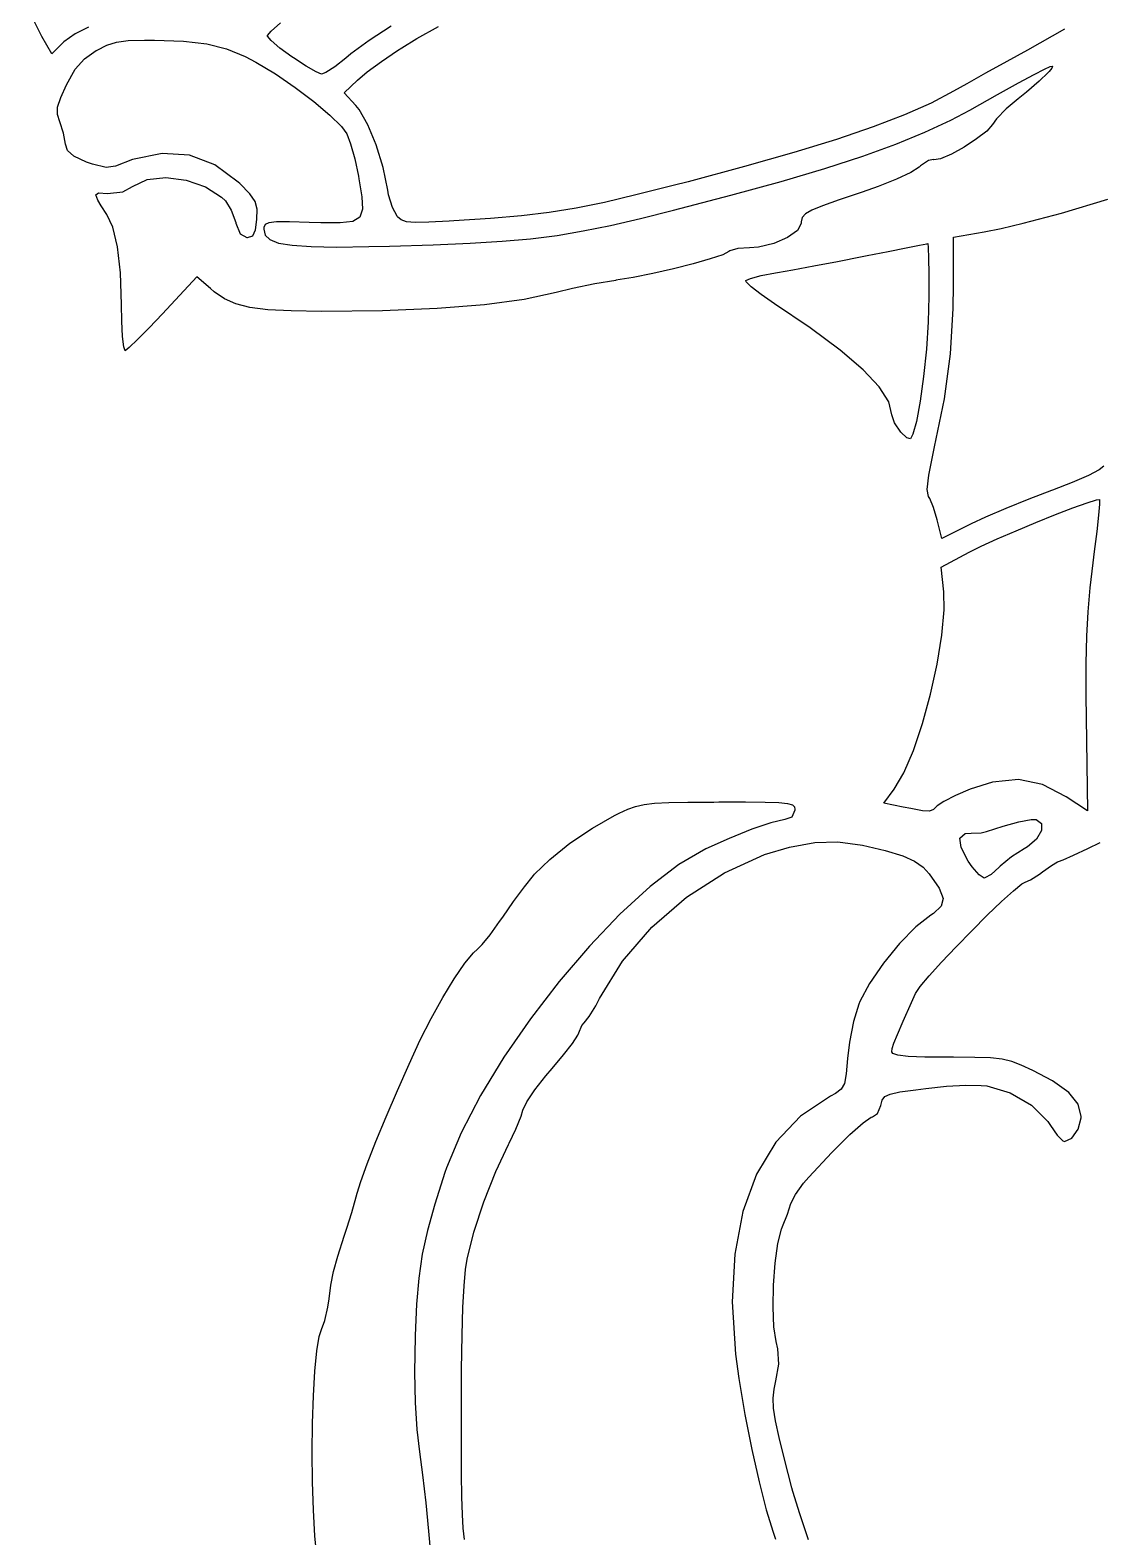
# Model space of a CAD drawing. Header units: inches. Extents: x -2.16 to 7.19, y -6.87 to -1.22.
# Drawn here: x -1.401 to -0.751, y -3.416 to -2.502 of the extents above; entities that cross this region are included whole.
import ezdxf

# ---------------------------------------------------------------- set-up
doc = ezdxf.new("R2010")
doc.units = ezdxf.units.IN
doc.header["$MEASUREMENT"] = 0
doc.layers.add('Front', color=13, linetype='CONTINUOUS', true_color=0xc83434)

msp = doc.modelspace()

# ---------------------------------------------------------------- linework, layer by layer
at = {"layer": 'Front', "linetype": 'CONTINUOUS'}
for p, q in [((-1.39382, -2.50578), (-1.40086, -2.49157)), ((-1.37344, -2.50416), (-1.38047, -2.50913)), ((-1.3654, -2.50007), (-1.37344, -2.50416)), ((-1.25681, -2.5053), (-1.25451, -2.50254)), ((-1.25681, -2.50553), (-1.25681, -2.5053)), ((-1.25461, -2.50835), (-1.25681, -2.50553)), ((-1.25451, -2.50254), (-1.24883, -2.49757)), ((-1.18163, -2.49959), (-1.19504, -2.50834)), ((-1.16602, -2.50709), (-1.15296, -2.4998)), ((-0.77286, -2.50133), (-0.79525, -2.51406)), ((-1.3877, -2.51627), (-1.39382, -2.50578)), ((-1.38163, -2.5102), (-1.3877, -2.51627)), ((-1.38047, -2.50913), (-1.38163, -2.5102)), ((-1.36794, -2.51929), (-1.36069, -2.51429)), ((-1.36069, -2.51429), (-1.36025, -2.51405)), ((-1.36025, -2.51405), (-1.35421, -2.51103)), ((-1.35421, -2.51103), (-1.34839, -2.50919)), ((-1.34839, -2.50919), (-1.34127, -2.50826)), ((-1.34127, -2.50826), (-1.33137, -2.50798)), ((-1.33137, -2.50798), (-1.32525, -2.508)), ((-1.32525, -2.508), (-1.30768, -2.50859)), ((-1.30768, -2.50859), (-1.29363, -2.51023)), ((-1.29363, -2.51023), (-1.28165, -2.51324)), ((-1.28165, -2.51324), (-1.27031, -2.51792)), ((-1.24933, -2.51284), (-1.25461, -2.50835)), ((-1.24195, -2.51814), (-1.24933, -2.51284)), ((-1.19504, -2.50834), (-1.20606, -2.51643)), ((-1.18752, -2.52092), (-1.17784, -2.51429)), ((-1.17784, -2.51429), (-1.17525, -2.51261)), ((-1.17525, -2.51261), (-1.16602, -2.50709)), ((-0.79525, -2.51406), (-0.80791, -2.52103)), ((-1.37345, -2.52569), (-1.36794, -2.51929)), ((-1.27031, -2.51792), (-1.26375, -2.52136)), ((-1.26375, -2.52136), (-1.25194, -2.52849)), ((-1.24093, -2.51882), (-1.24195, -2.51814)), ((-1.23322, -2.52376), (-1.24093, -2.51882)), ((-1.22715, -2.52731), (-1.23322, -2.52376)), ((-1.20922, -2.51898), (-1.21595, -2.52419)), ((-1.20606, -2.51643), (-1.20922, -2.51898)), ((-1.19616, -2.52732), (-1.18752, -2.52092)), ((-0.80791, -2.52103), (-0.82075, -2.52814)), ((-1.37872, -2.53521), (-1.37345, -2.52569)), ((-1.25194, -2.52849), (-1.23989, -2.53672)), ((-1.22395, -2.52876), (-1.22715, -2.52731)), ((-1.22133, -2.52772), (-1.22395, -2.52876)), ((-1.21595, -2.52419), (-1.22133, -2.52772)), ((-1.21026, -2.54004), (-1.20213, -2.53232)), ((-1.20213, -2.53232), (-1.19616, -2.52732)), ((-0.82075, -2.52814), (-0.8322, -2.53453)), ((-0.80072, -2.53396), (-0.79138, -2.52889)), ((-0.79138, -2.52889), (-0.78512, -2.52566)), ((-0.78275, -2.52763), (-0.78831, -2.53301)), ((-0.78512, -2.52566), (-0.7815, -2.52407)), ((-0.78225, -2.52709), (-0.78275, -2.52763)), ((-0.78049, -2.52499), (-0.78225, -2.52709)), ((-0.7815, -2.52407), (-0.7801, -2.52391)), ((-0.7801, -2.52391), (-0.78049, -2.52499)), ((-1.38224, -2.54282), (-1.37872, -2.53521)), ((-1.23989, -2.53672), (-1.22854, -2.5453)), ((-1.20306, -2.54767), (-1.21026, -2.54004)), ((-0.84025, -2.53908), (-0.85393, -2.54623)), ((-0.8322, -2.53453), (-0.84025, -2.53908)), ((-0.83032, -2.55047), (-0.81356, -2.54109)), ((-0.81356, -2.54109), (-0.80072, -2.53396)), ((-0.79591, -2.53953), (-0.80109, -2.54363)), ((-0.78831, -2.53301), (-0.79591, -2.53953)), ((-1.38428, -2.55308), (-1.38419, -2.54865)), ((-1.38419, -2.54865), (-1.38224, -2.54282)), ((-1.22854, -2.5453), (-1.21884, -2.55348)), ((-1.20103, -2.55015), (-1.20306, -2.54767)), ((-1.19575, -2.55935), (-1.20103, -2.55015)), ((-0.85393, -2.54623), (-0.87006, -2.55339)), ((-0.84194, -2.55663), (-0.83032, -2.55047)), ((-0.80828, -2.54971), (-0.8141, -2.55578)), ((-0.80109, -2.54363), (-0.80828, -2.54971)), ((-1.38281, -2.55771), (-1.38428, -2.55308)), ((-1.38055, -2.56458), (-1.38281, -2.55771)), ((-1.21884, -2.55348), (-1.21176, -2.5605)), ((-1.19074, -2.57153), (-1.19575, -2.55935)), ((-0.87006, -2.55339), (-0.88905, -2.56068)), ((-0.85762, -2.56397), (-0.84194, -2.55663)), ((-0.81656, -2.55924), (-0.82005, -2.5632)), ((-0.8141, -2.55578), (-0.81656, -2.55924)), ((-1.37934, -2.57122), (-1.38055, -2.56458)), ((-1.21176, -2.5605), (-1.2086, -2.56481)), ((-1.2086, -2.56481), (-1.20629, -2.57092)), ((-0.91128, -2.56826), (-0.93716, -2.57624)), ((-0.88905, -2.56068), (-0.91128, -2.56826)), ((-0.87527, -2.57119), (-0.85762, -2.56397)), ((-0.82625, -2.56803), (-0.83385, -2.57295)), ((-0.82005, -2.5632), (-0.82625, -2.56803)), ((-1.37819, -2.57507), (-1.37934, -2.57122)), ((-1.37431, -2.57847), (-1.37819, -2.57507)), ((-1.36662, -2.582), (-1.37431, -2.57847)), ((-1.32076, -2.57674), (-1.33878, -2.5805)), ((-1.30407, -2.57778), (-1.32076, -2.57674)), ((-1.28866, -2.58364), (-1.30407, -2.57778)), ((-1.20629, -2.57092), (-1.20376, -2.58015)), ((-1.18656, -2.58524), (-1.19074, -2.57153)), ((-0.93716, -2.57624), (-0.96707, -2.58476)), ((-0.91843, -2.58591), (-0.89537, -2.57845)), ((-0.89537, -2.57845), (-0.87527, -2.57119)), ((-0.84156, -2.5772), (-0.8481, -2.58001)), ((-0.83385, -2.57295), (-0.84156, -2.5772)), ((-1.36305, -2.58332), (-1.36662, -2.582)), ((-1.35476, -2.58532), (-1.36305, -2.58332)), ((-1.34912, -2.58455), (-1.35476, -2.58532)), ((-1.33878, -2.5805), (-1.34912, -2.58455)), ((-1.27448, -2.59432), (-1.28866, -2.58364)), ((-1.20376, -2.58015), (-1.20151, -2.59066)), ((-1.18373, -2.59905), (-1.18656, -2.58524)), ((-0.96707, -2.58476), (-1.00142, -2.59396)), ((-0.94493, -2.59375), (-0.91843, -2.58591)), ((-0.86103, -2.58508), (-0.86612, -2.58835)), ((-0.86026, -2.58439), (-0.86103, -2.58508)), ((-0.85553, -2.58111), (-0.86026, -2.58439)), ((-0.85243, -2.58049), (-0.85553, -2.58111)), ((-0.85215, -2.58062), (-0.85243, -2.58049)), ((-0.8481, -2.58001), (-0.85215, -2.58062)), ((-1.34457, -2.60016), (-1.33876, -2.59681)), ((-1.33876, -2.59681), (-1.32978, -2.59263)), ((-1.32978, -2.59263), (-1.31842, -2.59142)), ((-1.31842, -2.59142), (-1.30614, -2.59296)), ((-1.30614, -2.59296), (-1.29439, -2.59702)), ((-1.27364, -2.59513), (-1.27448, -2.59432)), ((-1.2675, -2.60139), (-1.27364, -2.59513)), ((-1.20151, -2.59066), (-1.20122, -2.59231)), ((-1.20122, -2.59231), (-1.19945, -2.60318)), ((-1.01044, -2.5963), (-1.03306, -2.60201)), ((-1.00142, -2.59396), (-1.01044, -2.5963)), ((-0.97537, -2.60213), (-0.94493, -2.59375)), ((-0.88607, -2.59694), (-0.89572, -2.60031)), ((-0.87486, -2.59248), (-0.88607, -2.59694)), ((-0.86612, -2.58835), (-0.87486, -2.59248)), ((-1.36104, -2.60183), (-1.35942, -2.6007)), ((-1.35972, -2.6052), (-1.36104, -2.60183)), ((-1.35776, -2.60866), (-1.35972, -2.6052)), ((-1.35942, -2.6007), (-1.35391, -2.60108)), ((-1.35391, -2.60108), (-1.34457, -2.60016)), ((-1.29439, -2.59702), (-1.28463, -2.60337)), ((-1.28463, -2.60337), (-1.28233, -2.60566)), ((-1.28233, -2.60566), (-1.27883, -2.61131)), ((-1.26424, -2.60606), (-1.2675, -2.60139)), ((-1.26307, -2.6107), (-1.26424, -2.60606)), ((-1.19945, -2.60318), (-1.19906, -2.61071)), ((-1.18322, -2.60188), (-1.18373, -2.59905)), ((-1.18091, -2.60961), (-1.18322, -2.60188)), ((-1.03306, -2.60201), (-1.05224, -2.60648)), ((-1.01025, -2.61122), (-0.97537, -2.60213)), ((-0.90976, -2.60498), (-0.91974, -2.60851)), ((-0.89572, -2.60031), (-0.90976, -2.60498)), ((-0.77475, -2.61296), (-0.7465, -2.60465)), ((-1.35432, -2.61377), (-1.35776, -2.60866)), ((-1.35427, -2.61383), (-1.35432, -2.61377)), ((-1.35057, -2.62147), (-1.35427, -2.61383)), ((-1.27883, -2.61131), (-1.27603, -2.61865)), ((-1.26321, -2.61687), (-1.26307, -2.6107)), ((-1.19906, -2.61071), (-1.2007, -2.61546)), ((-1.17806, -2.61491), (-1.18091, -2.60961)), ((-1.17782, -2.61518), (-1.17806, -2.61491)), ((-1.17554, -2.6171), (-1.17782, -2.61518)), ((-1.10258, -2.61459), (-1.12143, -2.61624)), ((-1.08566, -2.61256), (-1.10258, -2.61459)), ((-1.06933, -2.60992), (-1.08566, -2.61256)), ((-1.05224, -2.60648), (-1.06933, -2.60992)), ((-1.03031, -2.61623), (-1.01025, -2.61122)), ((-0.93022, -2.61353), (-0.93212, -2.61575)), ((-0.92632, -2.61124), (-0.93022, -2.61353)), ((-0.91974, -2.60851), (-0.92632, -2.61124)), ((-0.784, -2.61557), (-0.77475, -2.61296)), ((-1.34779, -2.63348), (-1.35057, -2.62147)), ((-1.27603, -2.61865), (-1.27593, -2.61905)), ((-1.27593, -2.61905), (-1.27325, -2.62553)), ((-1.26567, -2.62684), (-1.26397, -2.62316)), ((-1.26397, -2.62316), (-1.26321, -2.61687)), ((-1.25895, -2.62168), (-1.259, -2.62279)), ((-1.259, -2.62279), (-1.25815, -2.62635)), ((-1.25825, -2.61989), (-1.25895, -2.62168)), ((-1.25601, -2.61883), (-1.25825, -2.61989)), ((-1.25137, -2.61836), (-1.25601, -2.61883)), ((-1.24345, -2.61836), (-1.25137, -2.61836)), ((-1.23141, -2.6187), (-1.24345, -2.61836)), ((-1.22446, -2.61892), (-1.23141, -2.6187)), ((-1.21273, -2.61899), (-1.22446, -2.61892)), ((-1.20504, -2.61803), (-1.21273, -2.61899)), ((-1.2007, -2.61546), (-1.20504, -2.61803)), ((-1.17227, -2.61823), (-1.17554, -2.6171)), ((-1.16701, -2.61868), (-1.17227, -2.61823)), ((-1.15876, -2.61853), (-1.16701, -2.61868)), ((-1.14652, -2.61789), (-1.15876, -2.61853)), ((-1.14355, -2.61771), (-1.14652, -2.61789)), ((-1.12143, -2.61624), (-1.14355, -2.61771)), ((-1.08095, -2.62652), (-1.06511, -2.62386)), ((-1.06511, -2.62386), (-1.04854, -2.62047)), ((-1.04854, -2.62047), (-1.03031, -2.61623)), ((-0.93502, -2.62365), (-0.94097, -2.6279)), ((-0.93275, -2.61926), (-0.93502, -2.62365)), ((-0.93272, -2.61823), (-0.93275, -2.61926)), ((-0.93212, -2.61575), (-0.93272, -2.61823)), ((-0.84025, -2.62752), (-0.82162, -2.62439)), ((-0.82162, -2.62439), (-0.81125, -2.62232)), ((-0.81125, -2.62232), (-0.79806, -2.61922)), ((-0.79806, -2.61922), (-0.784, -2.61557)), ((-1.34602, -2.64932), (-1.34779, -2.63348)), ((-1.27325, -2.62553), (-1.26936, -2.62778)), ((-1.26936, -2.62778), (-1.26884, -2.6278)), ((-1.26884, -2.6278), (-1.26567, -2.62684)), ((-1.25815, -2.62635), (-1.25531, -2.62912)), ((-1.25531, -2.62912), (-1.25003, -2.63117)), ((-1.25003, -2.63117), (-1.24183, -2.63256)), ((-1.24183, -2.63256), (-1.23027, -2.63334)), ((-1.23027, -2.63334), (-1.21488, -2.63359)), ((-1.21488, -2.63359), (-1.19521, -2.63335)), ((-1.19521, -2.63335), (-1.18275, -2.63305)), ((-1.18275, -2.63305), (-1.1562, -2.63224)), ((-1.1562, -2.63224), (-1.1337, -2.63131)), ((-1.1337, -2.63131), (-1.11429, -2.63012)), ((-1.11429, -2.63012), (-1.09703, -2.62857)), ((-1.09703, -2.62857), (-1.08095, -2.62652)), ((-0.94929, -2.63142), (-0.95869, -2.63359)), ((-0.94097, -2.6279), (-0.94929, -2.63142)), ((-0.8691, -2.63411), (-0.86098, -2.63252)), ((-0.86098, -2.63252), (-0.85648, -2.63166)), ((-0.85648, -2.63166), (-0.85587, -2.63156)), ((-0.85587, -2.63156), (-0.85564, -2.6339)), ((-0.84025, -2.65648), (-0.84025, -2.62752)), ((-0.988, -2.64079), (-0.99833, -2.64372)), ((-0.9804, -2.63824), (-0.988, -2.64079)), ((-0.97662, -2.63635), (-0.9804, -2.63824)), ((-0.97596, -2.6359), (-0.97662, -2.63635)), ((-0.97112, -2.63456), (-0.97596, -2.6359)), ((-0.96412, -2.63399), (-0.97112, -2.63456)), ((-0.95869, -2.63359), (-0.96412, -2.63399)), ((-0.92516, -2.64506), (-0.91065, -2.6423)), ((-0.91065, -2.6423), (-0.89582, -2.63941)), ((-0.89582, -2.63941), (-0.89275, -2.6388)), ((-0.89275, -2.6388), (-0.87998, -2.63626)), ((-0.87998, -2.63626), (-0.8691, -2.63411)), ((-0.85564, -2.6339), (-0.85544, -2.6403)), ((-0.85544, -2.6403), (-0.85531, -2.64984)), ((-1.34536, -2.66842), (-1.34602, -2.64932)), ((-1.29957, -2.65163), (-1.32042, -2.67409)), ((-1.29137, -2.65882), (-1.29957, -2.65163)), ((-1.02284, -2.64965), (-1.03484, -2.65209)), ((-1.01031, -2.64677), (-1.02284, -2.64965)), ((-0.99833, -2.64372), (-1.01031, -2.64677)), ((-0.96354, -2.65262), (-0.95704, -2.65092)), ((-0.95704, -2.65092), (-0.94826, -2.6492)), ((-0.94826, -2.6492), (-0.94711, -2.64901)), ((-0.94711, -2.64901), (-0.93782, -2.64739)), ((-0.93782, -2.64739), (-0.92516, -2.64506)), ((-0.85531, -2.64984), (-0.85525, -2.66158)), ((-1.2891, -2.66074), (-1.29137, -2.65882)), ((-1.28292, -2.66504), (-1.2891, -2.66074)), ((-1.07164, -2.65875), (-1.0815, -2.66118)), ((-1.05792, -2.65591), (-1.07164, -2.65875)), ((-1.04536, -2.65382), (-1.05792, -2.65591)), ((-1.04521, -2.6538), (-1.04536, -2.65382)), ((-1.03484, -2.65209), (-1.04521, -2.6538)), ((-0.96644, -2.65395), (-0.96354, -2.65262)), ((-0.96624, -2.65468), (-0.96644, -2.65395)), ((-0.96312, -2.6578), (-0.96624, -2.65468)), ((-0.95704, -2.66251), (-0.96312, -2.6578)), ((-0.84044, -2.67084), (-0.84025, -2.65648)), ((-1.34518, -2.67854), (-1.34536, -2.66842)), ((-1.27601, -2.66817), (-1.28292, -2.66504)), ((-1.26752, -2.67033), (-1.27601, -2.66817)), ((-1.12509, -2.66865), (-1.15383, -2.67095)), ((-1.10092, -2.66539), (-1.12509, -2.66865)), ((-1.0815, -2.66118), (-1.10092, -2.66539)), ((-0.94889, -2.6681), (-0.95704, -2.66251)), ((-0.92733, -2.68262), (-0.94889, -2.6681)), ((-0.85525, -2.66361), (-0.85565, -2.67909)), ((-0.85525, -2.66158), (-0.85525, -2.66361)), ((-1.34472, -2.68788), (-1.34518, -2.67854)), ((-1.32042, -2.67409), (-1.32858, -2.68271)), ((-1.25658, -2.67167), (-1.26752, -2.67033)), ((-1.24236, -2.67238), (-1.25658, -2.67167)), ((-1.224, -2.67263), (-1.24236, -2.67238)), ((-1.18696, -2.67228), (-1.224, -2.67263)), ((-1.15383, -2.67095), (-1.18696, -2.67228)), ((-0.85565, -2.67909), (-0.85675, -2.69567)), ((-0.84214, -2.69838), (-0.84044, -2.67084)), ((-1.34406, -2.69421), (-1.34472, -2.68788)), ((-1.32858, -2.68271), (-1.33558, -2.6898)), ((-0.90907, -2.69615), (-0.92733, -2.68262)), ((-1.34326, -2.69655), (-1.34406, -2.69421)), ((-1.34322, -2.69654), (-1.34326, -2.69655)), ((-1.3407, -2.69465), (-1.34322, -2.69654)), ((-1.33558, -2.6898), (-1.3407, -2.69465)), ((-0.89514, -2.70805), (-0.90907, -2.69615)), ((-0.85675, -2.69567), (-0.85841, -2.71209)), ((-0.84581, -2.72564), (-0.84214, -2.69838)), ((-0.88537, -2.71847), (-0.89514, -2.70805)), ((-0.85841, -2.71209), (-0.86048, -2.7271)), ((-0.87963, -2.72757), (-0.88537, -2.71847)), ((-0.87775, -2.73548), (-0.87963, -2.72757)), ((-0.86048, -2.7271), (-0.86282, -2.73947)), ((-0.85172, -2.75492), (-0.84581, -2.72564)), ((-0.87613, -2.74037), (-0.87775, -2.73548)), ((-0.87221, -2.74586), (-0.87613, -2.74037)), ((-0.86282, -2.73947), (-0.865, -2.74721)), ((-0.86858, -2.74944), (-0.87221, -2.74586)), ((-0.86647, -2.74998), (-0.86858, -2.74944)), ((-0.865, -2.74721), (-0.86647, -2.74998)), ((-0.85521, -2.77215), (-0.85264, -2.75898)), ((-0.85264, -2.75898), (-0.85172, -2.75492)), ((-0.75177, -2.76884), (-0.75841, -2.7723)), ((-0.74904, -2.76655), (-0.75177, -2.76884)), ((-0.85618, -2.78085), (-0.85521, -2.77215)), ((-0.76814, -2.77654), (-0.78012, -2.78117)), ((-0.75841, -2.7723), (-0.76814, -2.77654)), ((-0.85553, -2.78495), (-0.85618, -2.78085)), ((-0.85474, -2.78622), (-0.85553, -2.78495)), ((-0.85248, -2.79175), (-0.85474, -2.78622)), ((-0.79452, -2.7866), (-0.80844, -2.79221)), ((-0.78085, -2.78143), (-0.79452, -2.7866)), ((-0.78012, -2.78117), (-0.78085, -2.78143)), ((-0.76776, -2.79191), (-0.75912, -2.78881)), ((-0.75912, -2.78881), (-0.75343, -2.78707)), ((-0.75343, -2.78707), (-0.7516, -2.7869)), ((-0.7516, -2.7869), (-0.75161, -2.78956)), ((-0.85027, -2.79918), (-0.85248, -2.79175)), ((-0.8209, -2.79754), (-0.82946, -2.80153)), ((-0.80844, -2.79221), (-0.8209, -2.79754)), ((-0.79027, -2.80074), (-0.77844, -2.79601)), ((-0.77844, -2.79601), (-0.76776, -2.79191)), ((-0.7522, -2.79629), (-0.75329, -2.80622)), ((-0.75161, -2.78956), (-0.7522, -2.79629)), ((-0.84742, -2.81049), (-0.85027, -2.79918)), ((-0.82946, -2.80153), (-0.84742, -2.81049)), ((-0.81371, -2.81066), (-0.80232, -2.80574)), ((-0.80232, -2.80574), (-0.79027, -2.80074)), ((-0.75329, -2.80622), (-0.75477, -2.81846)), ((-0.83086, -2.81875), (-0.82352, -2.81511)), ((-0.82352, -2.81511), (-0.81371, -2.81066)), ((-0.84772, -2.8278), (-0.83086, -2.81875)), ((-0.75564, -2.8253), (-0.75745, -2.84051)), ((-0.75477, -2.81846), (-0.75564, -2.8253)), ((-0.84619, -2.84288), (-0.84772, -2.8278)), ((-0.84595, -2.85376), (-0.84619, -2.84288)), ((-0.75745, -2.84051), (-0.75873, -2.85491)), ((-0.84731, -2.86923), (-0.84595, -2.85376)), ((-0.75873, -2.85491), (-0.75952, -2.86976)), ((-0.85013, -2.88666), (-0.84731, -2.86923)), ((-0.75952, -2.86976), (-0.7599, -2.88631)), ((-0.85415, -2.90489), (-0.85013, -2.88666)), ((-0.7599, -2.88631), (-0.75991, -2.90585)), ((-0.85905, -2.92277), (-0.85415, -2.90489)), ((-0.75991, -2.90585), (-0.75976, -2.91928)), ((-0.86456, -2.93912), (-0.85905, -2.92277)), ((-0.75976, -2.91928), (-0.759, -2.97577)), ((-0.87038, -2.95281), (-0.86456, -2.93912)), ((-0.87622, -2.96266), (-0.87038, -2.95281)), ((-0.88261, -2.97103), (-0.87622, -2.96266)), ((-0.83016, -2.96259), (-0.83901, -2.96638)), ((-0.8165, -2.95831), (-0.83016, -2.96259)), ((-0.80089, -2.95683), (-0.8165, -2.95831)), ((-0.78627, -2.95979), (-0.80089, -2.95683)), ((-0.77181, -2.96726), (-0.78627, -2.95979)), ((-1.02815, -2.97192), (-1.02174, -2.97115)), ((-1.02174, -2.97115), (-1.01314, -2.97071)), ((-1.01314, -2.97071), (-1.00148, -2.9705)), ((-1.00148, -2.9705), (-0.98587, -2.97042)), ((-0.98587, -2.97042), (-0.98275, -2.97041)), ((-0.98275, -2.97041), (-0.9665, -2.97039)), ((-0.9665, -2.97039), (-0.95458, -2.97048)), ((-0.95458, -2.97048), (-0.94632, -2.97074)), ((-0.94632, -2.97074), (-0.94105, -2.97124)), ((-0.94105, -2.97124), (-0.93811, -2.97207)), ((-0.8708, -2.97349), (-0.88261, -2.97103)), ((-0.84619, -2.97002), (-0.85022, -2.97278)), ((-0.83901, -2.96638), (-0.84619, -2.97002)), ((-0.759, -2.97577), (-0.77181, -2.96726)), ((-1.05948, -2.98622), (-1.04614, -2.97861)), ((-1.04614, -2.97861), (-1.04325, -2.9772)), ((-1.04325, -2.9772), (-1.03802, -2.97484)), ((-1.03802, -2.97484), (-1.03328, -2.97312)), ((-1.03328, -2.97312), (-1.02815, -2.97192)), ((-0.93836, -2.97959), (-0.94275, -2.98108)), ((-0.9365, -2.9753), (-0.93836, -2.97959)), ((-0.93811, -2.97207), (-0.93681, -2.97327)), ((-0.93681, -2.97327), (-0.9365, -2.97494)), ((-0.9365, -2.97494), (-0.9365, -2.9753)), ((-0.86616, -2.97445), (-0.8708, -2.97349)), ((-0.85899, -2.97577), (-0.86616, -2.97445)), ((-0.85483, -2.97597), (-0.85899, -2.97577)), ((-0.85239, -2.97505), (-0.85483, -2.97597)), ((-0.85037, -2.97295), (-0.85239, -2.97505)), ((-0.85022, -2.97278), (-0.85037, -2.97295)), ((-0.80057, -2.98244), (-0.7932, -2.98104)), ((-0.7932, -2.98104), (-0.78999, -2.98098)), ((-0.78999, -2.98098), (-0.78678, -2.98337)), ((-1.0731, -2.99549), (-1.05948, -2.98622)), ((-0.9627, -2.98695), (-0.97655, -2.9925)), ((-0.95107, -2.98301), (-0.9627, -2.98695)), ((-0.94275, -2.98108), (-0.95107, -2.98301)), ((-0.83635, -2.9923), (-0.83328, -2.98943)), ((-0.83328, -2.98943), (-0.82963, -2.98924)), ((-0.82963, -2.98924), (-0.82339, -2.9891)), ((-0.82339, -2.9891), (-0.82025, -2.98841)), ((-0.82025, -2.98841), (-0.81007, -2.98501)), ((-0.81007, -2.98501), (-0.80057, -2.98244)), ((-0.78693, -2.98775), (-0.78993, -2.99292)), ((-0.78678, -2.98337), (-0.78693, -2.98775)), ((-1.08535, -3.00523), (-1.0731, -2.99549)), ((-0.99073, -2.99887), (-1.00693, -3.00834)), ((-0.97655, -2.9925), (-0.99073, -2.99887)), ((-0.95497, -3.00233), (-0.93981, -2.99785)), ((-0.93981, -2.99785), (-0.9245, -2.99508)), ((-0.9245, -2.99508), (-0.91041, -2.99462)), ((-0.91041, -2.99462), (-0.89555, -2.99655)), ((-0.89555, -2.99655), (-0.88174, -2.99988)), ((-0.83571, -2.99804), (-0.83635, -2.9923)), ((-0.83135, -3.00633), (-0.83571, -2.99804)), ((-0.79743, -2.99891), (-0.80513, -3.00375)), ((-0.79529, -2.99767), (-0.79743, -2.99891)), ((-0.78993, -2.99292), (-0.79529, -2.99767)), ((-0.76744, -3.00271), (-0.75873, -2.99861)), ((-0.75873, -2.99861), (-0.75121, -2.99496)), ((-1.0946, -3.01426), (-1.08535, -3.00523)), ((-1.00693, -3.00834), (-1.02446, -3.02178)), ((-0.97939, -3.01332), (-0.95497, -3.00233)), ((-0.88174, -2.99988), (-0.87105, -3.00311)), ((-0.87105, -3.00311), (-0.86386, -3.00622)), ((-0.86386, -3.00622), (-0.85875, -3.00997)), ((-0.82893, -3.00972), (-0.83135, -3.00633)), ((-0.80513, -3.00375), (-0.81194, -3.00941)), ((-0.78079, -3.00888), (-0.77704, -3.00671)), ((-0.77704, -3.00671), (-0.77647, -3.00655)), ((-0.77647, -3.00655), (-0.77369, -3.00551)), ((-0.77369, -3.00551), (-0.76744, -3.00271)), ((-1.10069, -3.02189), (-1.09532, -3.0151)), ((-1.09532, -3.0151), (-1.0946, -3.01426)), ((-1.00246, -3.02822), (-0.97939, -3.01332)), ((-0.85875, -3.00997), (-0.85511, -3.01405)), ((-0.85511, -3.01405), (-0.84899, -3.02268)), ((-0.82461, -3.01462), (-0.82893, -3.00972)), ((-0.8216, -3.01655), (-0.82461, -3.01462)), ((-0.82126, -3.01651), (-0.8216, -3.01655)), ((-0.8174, -3.01441), (-0.82126, -3.01651)), ((-0.81256, -3.01005), (-0.8174, -3.01441)), ((-0.81194, -3.00941), (-0.81256, -3.01005)), ((-0.79347, -3.01765), (-0.78811, -3.01415)), ((-0.78811, -3.01415), (-0.78627, -3.0128)), ((-0.78627, -3.0128), (-0.78079, -3.00888)), ((-1.10731, -3.03086), (-1.10069, -3.02189)), ((-1.02446, -3.02178), (-1.04278, -3.03852)), ((-0.84899, -3.02268), (-0.84653, -3.02892)), ((-0.81111, -3.03084), (-0.80388, -3.02426)), ((-0.80388, -3.02426), (-0.79878, -3.02013)), ((-0.79878, -3.02013), (-0.79673, -3.01906)), ((-0.79673, -3.01906), (-0.79347, -3.01765)), ((-1.11392, -3.0403), (-1.10731, -3.03086)), ((-1.02333, -3.04637), (-1.00246, -3.02822)), ((-0.84769, -3.03372), (-0.85244, -3.03804)), ((-0.84653, -3.02892), (-0.84769, -3.03372)), ((-0.81978, -3.03917), (-0.81111, -3.03084)), ((-1.12154, -3.05093), (-1.1158, -3.04302)), ((-1.1158, -3.04302), (-1.11392, -3.0403)), ((-1.04278, -3.03852), (-1.06135, -3.05791)), ((-0.85403, -3.03907), (-0.86307, -3.04616)), ((-0.85244, -3.03804), (-0.85403, -3.03907)), ((-0.82919, -3.04855), (-0.81978, -3.03917)), ((-1.12633, -3.05689), (-1.12154, -3.05093)), ((-1.04115, -3.06709), (-1.02333, -3.04637)), ((-0.86307, -3.04616), (-0.87305, -3.05638)), ((-0.83867, -3.05827), (-0.82919, -3.04855)), ((-1.13698, -3.06829), (-1.13176, -3.0619)), ((-1.13176, -3.0619), (-1.12926, -3.05979)), ((-1.12926, -3.05979), (-1.12633, -3.05689)), ((-1.06135, -3.05791), (-1.07964, -3.07928)), ((-0.87305, -3.05638), (-0.88282, -3.0683)), ((-0.8475, -3.06763), (-0.83867, -3.05827)), ((-1.14338, -3.07768), (-1.13698, -3.06829)), ((-1.05509, -3.08971), (-1.04115, -3.06709)), ((-0.88282, -3.0683), (-0.89123, -3.0805)), ((-0.85501, -3.07594), (-0.8475, -3.06763)), ((-1.1504, -3.08916), (-1.14338, -3.07768)), ((-1.07964, -3.07928), (-1.09711, -3.10195)), ((-0.89123, -3.0805), (-0.89714, -3.09157)), ((-0.86049, -3.08247), (-0.85501, -3.07594)), ((-1.15746, -3.10182), (-1.1504, -3.08916)), ((-1.05745, -3.09415), (-1.05509, -3.08971)), ((-0.86573, -3.09202), (-0.86326, -3.08655)), ((-0.86326, -3.08655), (-0.86049, -3.08247)), ((-1.06142, -3.10065), (-1.05745, -3.09415)), ((-0.89778, -3.09317), (-0.90093, -3.10365)), ((-0.89714, -3.09157), (-0.89778, -3.09317)), ((-0.87088, -3.10351), (-0.86573, -3.09202)), ((-1.16397, -3.11475), (-1.15746, -3.10182)), ((-1.09711, -3.10195), (-1.11321, -3.12527)), ((-1.06775, -3.11049), (-1.06599, -3.1061)), ((-1.06599, -3.1061), (-1.06441, -3.10439)), ((-1.06441, -3.10439), (-1.06142, -3.10065)), ((-0.90093, -3.10365), (-0.90345, -3.11614)), ((-0.87434, -3.11151), (-0.87088, -3.10351)), ((-1.17083, -3.12957), (-1.16398, -3.11476)), ((-1.16398, -3.11476), (-1.16397, -3.11475)), ((-1.07699, -3.1239), (-1.07153, -3.11689)), ((-1.07153, -3.11689), (-1.06831, -3.11199)), ((-1.06831, -3.11199), (-1.06775, -3.11049)), ((-0.90345, -3.11614), (-0.90465, -3.12604)), ((-0.87747, -3.12002), (-0.87644, -3.11676)), ((-0.87644, -3.11676), (-0.87434, -3.11151)), ((-1.11321, -3.12527), (-1.12743, -3.14856)), ((-1.08393, -3.13205), (-1.07699, -3.1239)), ((-0.90465, -3.12604), (-0.90541, -3.13548)), ((-0.87774, -3.12204), (-0.87747, -3.12002)), ((-0.87711, -3.1231), (-0.87774, -3.12204)), ((-0.87401, -3.12415), (-0.87711, -3.1231)), ((-0.86777, -3.12483), (-0.87401, -3.12415)), ((-0.85775, -3.12521), (-0.86777, -3.12483)), ((-0.84336, -3.12533), (-0.85775, -3.12521)), ((-0.84036, -3.12533), (-0.84336, -3.12533)), ((-0.8273, -3.12541), (-0.84036, -3.12533)), ((-0.81783, -3.12575), (-0.8273, -3.12541)), ((-0.81077, -3.12653), (-0.81783, -3.12575)), ((-0.80492, -3.12792), (-0.81077, -3.12653)), ((-1.17786, -3.14542), (-1.17083, -3.12957)), ((-1.08782, -3.13657), (-1.08393, -3.13205)), ((-0.90541, -3.13548), (-0.90646, -3.14128)), ((-0.79911, -3.13012), (-0.80492, -3.12792)), ((-0.79215, -3.1333), (-0.79911, -3.13012)), ((-0.78024, -3.13954), (-0.79215, -3.1333)), ((-1.18469, -3.16139), (-1.17786, -3.14542)), ((-1.09937, -3.15244), (-1.09446, -3.1451)), ((-1.09446, -3.1451), (-1.08782, -3.13657)), ((-0.90842, -3.14477), (-0.91188, -3.14731)), ((-0.90646, -3.14128), (-0.90842, -3.14477)), ((-0.87277, -3.14639), (-0.86322, -3.14503)), ((-0.86322, -3.14503), (-0.85713, -3.14424)), ((-0.85713, -3.14424), (-0.84456, -3.14297)), ((-0.84456, -3.14297), (-0.83276, -3.14233)), ((-0.83276, -3.14233), (-0.82339, -3.14241)), ((-0.82339, -3.14241), (-0.82009, -3.14274)), ((-0.82009, -3.14274), (-0.80586, -3.147)), ((-0.77027, -3.14666), (-0.78024, -3.13954)), ((-1.12743, -3.14856), (-1.13921, -3.17116)), ((-1.10168, -3.15737), (-1.09937, -3.15244)), ((-0.91496, -3.14895), (-0.93316, -3.16106)), ((-0.91188, -3.14731), (-0.91496, -3.14895)), ((-0.88641, -3.15939), (-0.88447, -3.15454)), ((-0.88447, -3.15454), (-0.88364, -3.15139)), ((-0.88364, -3.15139), (-0.88204, -3.14922)), ((-0.88204, -3.14922), (-0.87873, -3.14767)), ((-0.87873, -3.14767), (-0.87277, -3.14639)), ((-0.80586, -3.147), (-0.79301, -3.15449)), ((-0.79301, -3.15449), (-0.7831, -3.16423)), ((-0.76456, -3.15378), (-0.77027, -3.14666)), ((-0.76275, -3.16126), (-0.76456, -3.15378)), ((-1.19094, -3.17655), (-1.18469, -3.16139)), ((-1.10597, -3.16895), (-1.1028, -3.1611)), ((-1.1028, -3.1611), (-1.10168, -3.15737)), ((-0.93316, -3.16106), (-0.94812, -3.17687)), ((-0.89518, -3.16507), (-0.89032, -3.16178)), ((-0.89032, -3.16178), (-0.88936, -3.16155)), ((-0.88936, -3.16155), (-0.88641, -3.15939)), ((-0.76457, -3.16896), (-0.76277, -3.16214)), ((-0.76277, -3.16214), (-0.76275, -3.16126)), ((-1.13921, -3.17116), (-1.14802, -3.1924)), ((-1.11005, -3.17742), (-1.10597, -3.16895)), ((-0.91411, -3.18321), (-0.90312, -3.17223)), ((-0.90312, -3.17223), (-0.89518, -3.16507)), ((-0.7831, -3.16423), (-0.78141, -3.16669)), ((-0.78141, -3.16669), (-0.77726, -3.17254)), ((-0.77726, -3.17254), (-0.77389, -3.17607)), ((-0.76834, -3.17435), (-0.76457, -3.16896)), ((-1.19621, -3.18996), (-1.19094, -3.17655)), ((-1.11816, -3.19471), (-1.11053, -3.17835)), ((-1.11053, -3.17835), (-1.11005, -3.17742)), ((-0.94812, -3.17687), (-0.9598, -3.1962)), ((-0.77389, -3.17607), (-0.77289, -3.17655)), ((-0.77289, -3.17655), (-0.76834, -3.17435)), ((-1.20014, -3.20071), (-1.19621, -3.18996)), ((-0.92811, -3.198), (-0.91411, -3.18321)), ((-1.14901, -3.1953), (-1.15512, -3.21441)), ((-1.14802, -3.1924), (-1.14901, -3.1953)), ((-1.12536, -3.21313), (-1.11816, -3.19471)), ((-0.9598, -3.1962), (-0.96814, -3.21889)), ((-0.93133, -3.20173), (-0.92811, -3.198)), ((-1.20288, -3.21002), (-1.20234, -3.20785)), ((-1.20234, -3.20785), (-1.20014, -3.20071)), ((-0.93893, -3.21405), (-0.93625, -3.20862)), ((-0.93625, -3.20862), (-0.93133, -3.20173)), ((-1.20555, -3.21959), (-1.20288, -3.21002)), ((-1.15512, -3.21441), (-1.15961, -3.23042)), ((-1.1314, -3.23153), (-1.12536, -3.21313)), ((-0.94112, -3.22062), (-0.93893, -3.21405)), ((-1.20852, -3.22905), (-1.20555, -3.21959)), ((-0.96814, -3.21889), (-0.97308, -3.24479)), ((-0.94416, -3.2281), (-0.94112, -3.22062)), ((-1.21402, -3.246), (-1.21016, -3.23393)), ((-1.21016, -3.23393), (-1.20852, -3.22905)), ((-1.15961, -3.23042), (-1.16278, -3.24487)), ((-1.13551, -3.2478), (-1.1314, -3.23153)), ((-0.94689, -3.23844), (-0.94479, -3.22971)), ((-0.94479, -3.22971), (-0.94416, -3.2281)), ((-1.21659, -3.25538), (-1.21402, -3.246)), ((-1.16278, -3.24487), (-1.16488, -3.2593)), ((-0.97308, -3.24479), (-0.97457, -3.27371)), ((-0.94847, -3.25023), (-0.94689, -3.23844)), ((-1.13744, -3.26411), (-1.1365, -3.2541)), ((-1.1365, -3.2541), (-1.13551, -3.2478)), ((-0.94945, -3.26359), (-0.94847, -3.25023)), ((-1.21939, -3.27199), (-1.21826, -3.26355)), ((-1.21826, -3.26355), (-1.21659, -3.25538)), ((-1.16488, -3.2593), (-1.16621, -3.27524)), ((-1.13815, -3.27727), (-1.13744, -3.26411)), ((-0.94975, -3.277), (-0.94945, -3.26359)), ((-1.22009, -3.2769), (-1.21939, -3.27199)), ((-1.22193, -3.28503), (-1.22009, -3.2769)), ((-1.16621, -3.27524), (-1.16704, -3.29421)), ((-1.13863, -3.29405), (-1.13815, -3.27727)), ((-0.97457, -3.27371), (-0.97256, -3.30551)), ((-0.94928, -3.28895), (-0.94975, -3.277)), ((-1.22548, -3.29472), (-1.22405, -3.29046)), ((-1.22405, -3.29046), (-1.22193, -3.28503)), ((-0.94797, -3.29793), (-0.94928, -3.28895)), ((-1.22688, -3.30356), (-1.22548, -3.29472)), ((-1.16706, -3.2947), (-1.16747, -3.31653)), ((-1.16704, -3.29421), (-1.16706, -3.2947)), ((-1.13891, -3.31491), (-1.13863, -3.29405)), ((-0.94701, -3.30222), (-0.94797, -3.29793)), ((-1.22802, -3.31585), (-1.22688, -3.30356)), ((-0.97256, -3.30551), (-0.97056, -3.3203)), ((-0.94629, -3.31163), (-0.94701, -3.30222)), ((-1.22887, -3.33076), (-1.22802, -3.31585)), ((-1.16747, -3.31653), (-1.16715, -3.3349)), ((-1.139, -3.3403), (-1.13891, -3.31491)), ((-0.94805, -3.32178), (-0.94629, -3.31163)), ((-0.97056, -3.3203), (-0.96686, -3.34215)), ((-0.9497, -3.33221), (-0.94915, -3.32683)), ((-0.94915, -3.32683), (-0.94805, -3.32178)), ((-1.22941, -3.34747), (-1.22887, -3.33076)), ((-1.16715, -3.3349), (-1.16604, -3.35134)), ((-0.94947, -3.33833), (-0.9497, -3.33221)), ((-1.13898, -3.36093), (-1.139, -3.3403)), ((-0.96686, -3.34215), (-0.96272, -3.36338)), ((-0.94835, -3.34602), (-0.94947, -3.33833)), ((-0.9462, -3.35607), (-0.94835, -3.34602)), ((-1.2296, -3.36515), (-1.22941, -3.34747)), ((-1.16604, -3.35134), (-1.16446, -3.3647)), ((-1.16446, -3.3647), (-1.16264, -3.37883)), ((-1.1389, -3.37833), (-1.13898, -3.36093)), ((-0.96272, -3.36338), (-0.95835, -3.383)), ((-0.94292, -3.36931), (-0.9462, -3.35607)), ((-1.22944, -3.38299), (-1.2296, -3.36515)), ((-0.93837, -3.38655), (-0.94292, -3.36931)), ((-1.22888, -3.40016), (-1.22944, -3.38299)), ((-1.16264, -3.37883), (-1.16072, -3.39569)), ((-1.13872, -3.39205), (-1.1389, -3.37833)), ((-0.95835, -3.383), (-0.95399, -3.40004)), ((-1.1384, -3.40278), (-1.13872, -3.39205)), ((-0.93773, -3.38888), (-0.93837, -3.38655)), ((-0.93362, -3.40234), (-0.93773, -3.38888)), ((-1.22791, -3.41583), (-1.22888, -3.40016)), ((-1.16072, -3.39569), (-1.15894, -3.41301)), ((-0.95399, -3.40004), (-0.94985, -3.4135)), ((-1.13788, -3.41119), (-1.1384, -3.40278)), ((-0.92824, -3.41827), (-0.93362, -3.40234)), ((-1.22583, -3.43877), (-1.22791, -3.41583)), ((-1.15894, -3.41301), (-1.15771, -3.42655)), ((-1.13714, -3.41797), (-1.13788, -3.41119)), ((-0.94985, -3.4135), (-0.94826, -3.4178))]:
    msp.add_line(p, q, dxfattribs=at)

doc.saveas('drawing.dxf')
